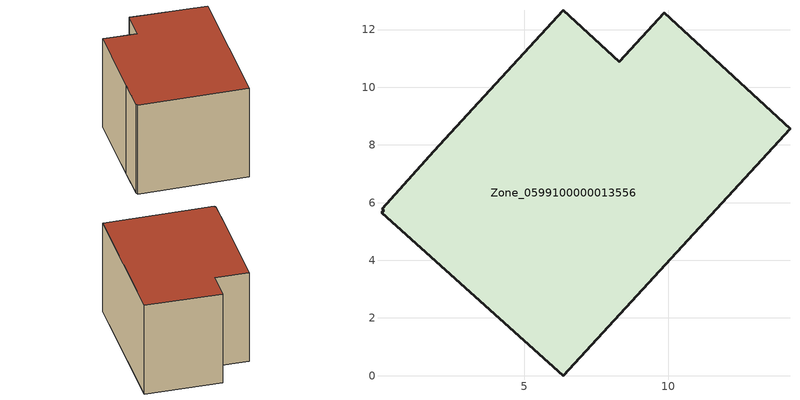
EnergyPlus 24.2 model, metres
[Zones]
Zone_0599100000013556
 floor ground (C_G): 8.3,10.88 9.87,12.57 14.22,8.56 6.35,0 0.06,5.64 0.14,5.73 0.08,5.79 1.88,7.79 6.37,12.67 z0
 wall outside (C_F): 9.87,12.57 8.3,10.88 6.37,12.67 1.88,7.79 0.08,5.79 0.14,5.73 0.06,5.64 6.35,0 14.22,8.56 9.87,12.57 z0:7.64
 roof outside (C_R): 1.88,7.79 0.08,5.79 0.14,5.73 0.06,5.64 6.35,0 14.22,8.56 9.87,12.57 8.3,10.88 6.37,12.67 z7.64
[BUILDING]
Pand.0599100000013556: North Axis=0; Terrain=City; Loads Convergence Tolerance Value=0.04; Temperature Convergence Tolerance Value=0.4; Solar Distribution=FullExterior; Maximum Number of Warmup Days=25; Minimum Number of Warmup Days=1
[Site:Location]
Rotterdam.The.Hague.AP_ZH_NLD Design_Conditions: Latitude=51.96; Longitude=4.45; Time Zone=1; Elevation=-4.5
[SITE:GROUNDTEMPERATURE:BUILDINGSURFACE]
18, 18, 18, 18, 18, 18, 18, 18, 18, 18, 18, 18
[MATERIAL] Thermal Absorptance=0.9; Solar Absorptance=0.7; Visible Absorptance=0.7
Name | Roughness | Thickness | Conductivity | Density | Specific Heat
G.TC.1975-1991 | MediumSmooth | 0.15 | 0.288461 | 540 | 1210
F.TC.1975-1991 | Rough | 0.3 | 0.230769 | 1920 | 840
R.TC.1975-1991 | MediumRough | 0.2 | 0.153846 | 1500 | 1000
[CONSTRUCTION]
C_G: G.TC.1975-1991
C_F: F.TC.1975-1991
C_R: R.TC.1975-1991
[ZONE]
Zone_0599100000013556: Type=1; Multiplier=1; Ceiling Height=Autocalculate; Volume=Autocalculate; Floor Area=autocalculate; Part of Total Floor Area=Yes
[ZONEINFILTRATION:DESIGNFLOWRATE]
Infil_Zone_0599100000013556: Zone or ZoneList or Space or SpaceList=Zone_0599100000013556; Schedule=AlwaysOn; Design Flow Rate Calculation Method=Flow/Area; Flow Rate per Floor Area=0.003; Constant Term Coefficient=1; Temperature Term Coefficient=0; Velocity Term Coefficient=0; Velocity Squared Term Coefficient=0
[HVACTEMPLATE:ZONE:IDEALLOADSAIRSYSTEM]
Zone_0599100000013556: Maximum Heating Supply Air Temperature=50; Minimum Cooling Supply Air Temperature=13; Maximum Heating Supply Air Humidity Ratio=0.0156; Minimum Cooling Supply Air Humidity Ratio=0.0077; Heating Limit=NoLimit; Cooling Limit=NoLimit; Dehumidification Control Type=ConstantSensibleHeatRatio; Cooling Sensible Heat Ratio=0.7; Dehumidification Setpoint=60; Humidification Control Type=None; Humidification Setpoint=30; Outdoor Air Method=None; Outdoor Air Flow Rate per Person=0.00944; Outdoor Air Flow Rate per Zone Floor Area=0; Outdoor Air Flow Rate per Zone=0; Demand Controlled Ventilation Type=None; Outdoor Air Economizer Type=NoEconomizer; Heat Recovery Type=None; Sensible Heat Recovery Effectiveness=0.7; Latent Heat Recovery Effectiveness=0.65
[ZONECONTROL:THERMOSTAT]
ThermostatControl_Zone_0599100000013556: Zone or ZoneList=Zone_0599100000013556; Control Type Schedule=DualSetpointControlType; Control 1=Thermostat_Zone_0599100000013556; Temperature Difference Between Cutout And Setpoint=0
[THERMOSTATSETPOINT:DUALSETPOINT]
Thermostat_Zone_0599100000013556: Heating Setpoint Temperature Schedule=HeatingSetpoint_Zone_0599100000013556; Cooling Setpoint Temperature Schedule=CoolingSetpoint_Zone_0599100000013556
[SCHEDULE:COMPACT]
HeatingSetpoint_Zone_0599100000013556: Through: 12/31, For: AllDays, Until: 24:00, 21
CoolingSetpoint_Zone_0599100000013556: Through: 12/31, For: AllDays, Until: 24:00, 24
DualSetpointControlType: Through: 12/31, For: AllDays, Until: 24:00, 4
AlwaysOn: Through: 12/31, For: AllDays, Until: 24:00, 1
